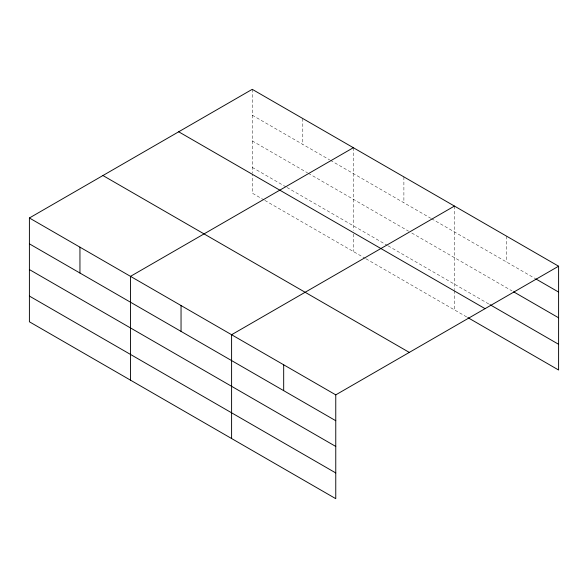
<?xml version="1.0" encoding="UTF-8"?>
<svg xmlns="http://www.w3.org/2000/svg" width="588" height="588" viewBox="0 0 588 588"><rect width="100%" height="100%" fill="white"/><g stroke="black" fill="none" stroke-linecap="round" stroke-linejoin="round"><path stroke-width="0.44" stroke-dasharray="2.94 2.21" d="M252.237 115.189L329.64 159.877M330.434 160.333L430.739 218.251M431.533 218.707L534.926 278.396M252.237 140.914L307.524 172.835M308.318 173.291L408.623 231.202M411.784 233.024L512.045 290.906M252.237 167.411L286.202 187.021M286.995 187.476L387.301 245.394M388.087 245.85L489.157 304.202M264.086 199.979L252.237 193.136L252.237 173.842M264.879 200.434L365.185 258.345M365.979 258.801L467.85 317.616M506.518 236.141L506.518 261.998M454.436 206.072L454.436 289.663M454.436 290.582L454.436 309.876M403.89 176.885L403.89 202.742M353.337 147.706L353.337 230.378M353.337 234.053L353.337 251.502M302.791 118.519L302.791 144.376M252.237 89.332L252.237 172.923"/><path stroke-width="0.88" d="M29.4 217.986L335.763 394.864L335.763 498.668L29.4 321.79L29.4 217.986L252.237 89.332L558.6 266.21L558.6 370.014L467.85 317.616M353.337 147.706L130.499 276.36L130.499 380.157M454.436 206.072L231.599 334.726L231.599 438.53M335.763 394.864L558.6 266.21M535.712 278.852L558.6 292.067M513.618 291.817L558.6 317.792M489.944 304.657L558.6 344.289M178.701 131.793L485.063 308.663M102.937 175.533L409.299 352.41M29.4 243.844L335.763 420.721M29.4 269.569L335.763 446.446M29.4 296.073L335.763 472.943M283.681 364.795L283.681 390.652M181.045 305.539L181.045 331.397M79.946 247.173L79.946 273.03"/></g></svg>
